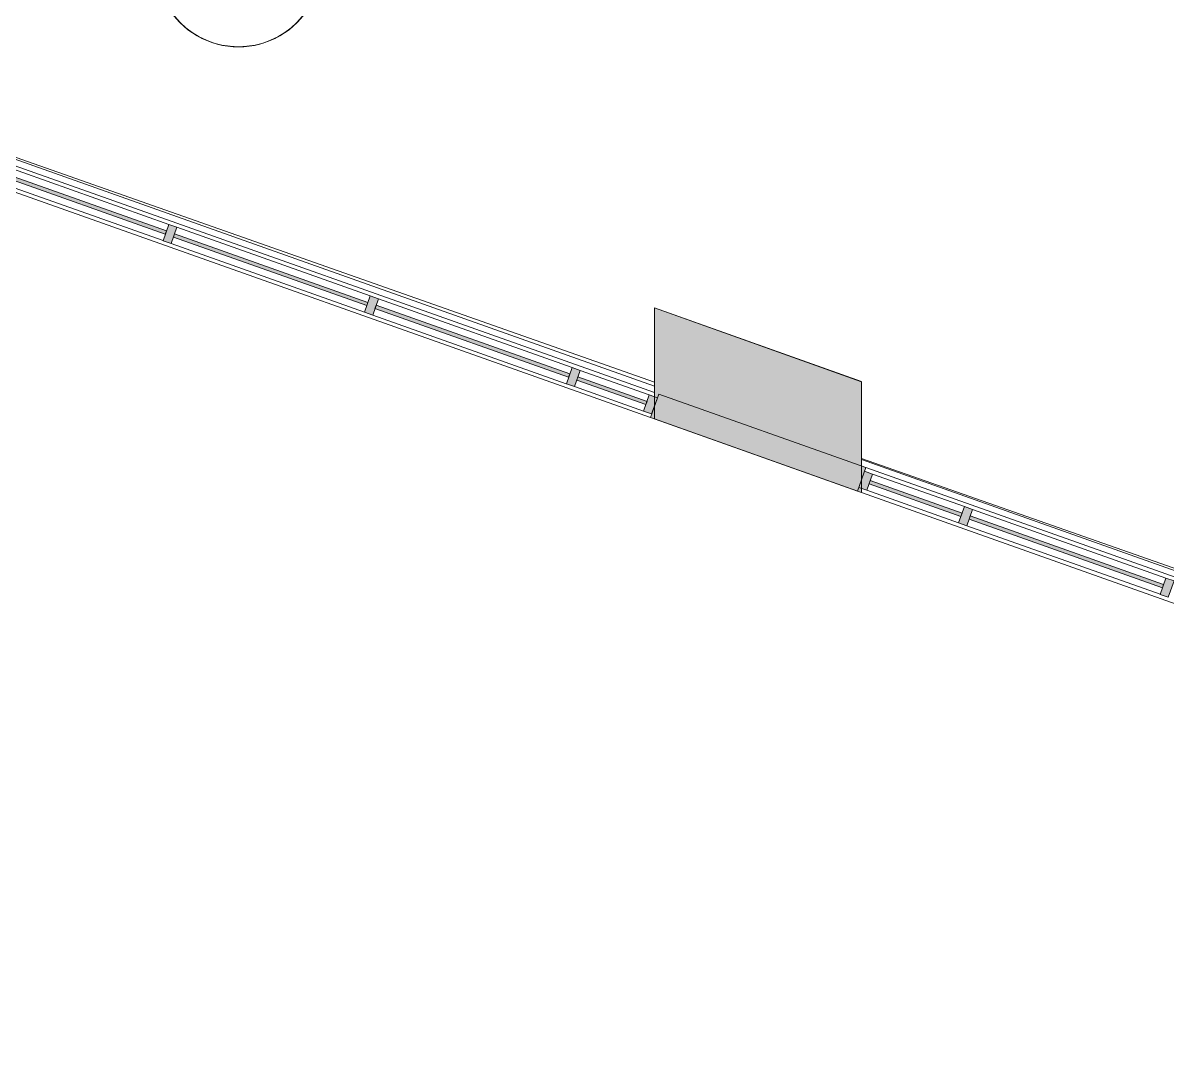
# Model space of a CAD drawing. Header units: inches. Extents: x -2332 to 1043, y -456 to 2193.
# Drawn here: x -1121.6 to -789.9, y 49.4 to 347.9 of the extents above; entities that cross this region are included whole.
import ezdxf

# ---------------------------------------------------------------- set-up
doc = ezdxf.new("R2010")
doc.units = ezdxf.units.IN
doc.header["$MEASUREMENT"] = 0
for name, color, linetype, lineweight in [('5033_00_7th-9th Floors_Updated_dwg', 8, 'Continuous', 9), ('A-CLNG', 13, 'Continuous', 13), ('A-COLS', 52, 'Continuous', 13), ('A-GLAZ-CURT', 52, 'Continuous', 13), ('A-GLAZ-CWMG', 51, 'Continuous', 13), ('A-WALL-PATT', 111, 'Continuous', 13), ('COLUMN', 7, 'Continuous', 9), ('E-LITE-EQPM', 33, 'Continuous', 9), ('GLAZ EXIST2', 7, 'Continuous', 9), ('I-WALL', 2, 'Continuous', 13)]:
    doc.layers.add(name, color=color, linetype=linetype, lineweight=lineweight)

# ---------------------------------------------------------------- blocks, each defined once
blk = doc.blocks.new('5033_00_7th-9th Floors_Updated_dwg_column casing-9774975-7TH FLOOR REFLECTED CEILING PLAN')
at = {"layer": 'COLUMN'}
blk.add_line((-1397.06, -232.99), (-1457.08, -211.6), dxfattribs=at)
blk = doc.blocks.new('5033_00_7th-9th Floors_Updated_dwg-8585573-7TH FLOOR REFLECTED CEILING PLAN')
at = {"layer": 'GLAZ EXIST2'}
for p, q in [((-938.5, 63.78), (-1226.05, 164.89)), ((-590.02, -59.74), (-878.47, 41.69))]:
    blk.add_line(p, q, dxfattribs=at)
blk.add_blockref('5033_00_7th-9th Floors_Updated_dwg_column casing-9774975-7TH FLOOR REFLECTED CEILING PLAN', (518.58, 296.92))
blk.add_blockref('5033_00_7th-9th Floors_Updated_dwg_column casing-9774975-7TH FLOOR REFLECTED CEILING PLAN', (518.58, 296.92))
blk = doc.blocks.new('Columns 1 - Columns 1-7118049-7TH FLOOR REFLECTED CEILING PLAN')
at = {"layer": 'A-COLS', "lineweight": 9}
h = blk.add_hatch(color=7, dxfattribs=at)
h.paths.add_polyline_path([(862, -405.11), (861.98, -372.97), (801.98, -351.58), (801.98, -383.71), (861.95, -405.09)], flags=0)
h.paths.add_polyline_path([(992.59, -377), (1004.95, -376.98), (1004.95, -365), (986.95, -365), (986.95, -377), (991.45, -377)], flags=0)
h.paths.add_polyline_path([(514, -281.76), (514, -249.63), (453.98, -228.24), (453.98, -260.37), (513.95, -281.74)], flags=0)
h.paths.add_polyline_path([(166, -158.41), (166, -126.28), (105.98, -104.89), (105.98, -137.02), (165.95, -158.39)], flags=0)
h.paths.add_polyline_path([(-182, -35.06), (-182, -2.93), (-242.02, 18.46), (-242.02, -13.67), (-182.05, -35.04)], flags=0)
h.paths.add_polyline_path([(-1982.09, 88.27), (-1922.03, 109.69), (-1922.03, 140.32), (-1982.09, 118.92), (-1982.06, 97), (-1976.88, 98.83), (-1974.21, 91.29), (-1982.09, 88.5), (-1982.09, 88.41)], flags=0)
h.paths.add_polyline_path([(-530, 88.28), (-530, 120.42), (-590.02, 141.81), (-590.02, 109.68), (-530.05, 88.3)], flags=0)
h.paths.add_polyline_path([(829.27, 109), (843.95, 109.02), (843.91, 133), (819.95, 133), (819.95, 109), (828.45, 109)], flags=0)
h.paths.add_polyline_path([(991.45, 115), (1004.95, 115.02), (1004.95, 127), (986.95, 127), (986.95, 115), (990.95, 115)], flags=0)
h.paths.add_polyline_path([(-1634.06, 211.7), (-1574.03, 233.05), (-1574.03, 264.36), (-1634.06, 242.96), (-1634.06, 211.72)], flags=0)
h.paths.add_polyline_path([(-878.47, 211.8), (-878.47, 243.93), (-938.5, 265.32), (-938.5, 233.19), (-878.52, 211.82)], flags=0)
h.paths.add_polyline_path([(483.3, 232), (495.95, 232), (495.95, 256), (472.03, 256), (472.03, 232), (482.96, 232)], flags=0)
h.paths.add_polyline_path([(-1286.05, 334.98), (-1268.05, 341.39), (-1268.05, 345.6), (-1256.05, 349.87), (-1244.05, 345.6), (-1244.05, 341.38), (-1226.05, 335.02), (-1226.06, 367), (-1256.05, 377.69), (-1286.05, 367), (-1286.05, 335.02)], flags=0)
h.paths.add_polyline_path([(-2021.16, 351.64), (-2013.01, 374.21), (-2035.58, 382.36), (-2043.73, 359.79), (-2023.91, 352.63)], flags=0)
h.paths.add_polyline_path([(-208.32, 478), (-200.03, 478), (-200.03, 502), (-219.79, 502), (-224.03, 490.27), (-224.03, 478), (-210.67, 478)], flags=0)
h.paths.add_polyline_path([(-224.03, 501.32), (-223.78, 502), (-224.03, 502)], flags=0)
h.paths.add_polyline_path([(-559.03, 601), (-548.03, 601), (-548.03, 625), (-569.15, 625), (-572.03, 617.05), (-572.03, 601)], flags=0)
h.paths.add_polyline_path([(472.2, 601), (496.2, 601), (496.2, 625), (472.2, 625)], flags=0)
h.paths.add_polyline_path([(831.97, 601.06), (843.95, 601.08), (843.91, 625.06), (819.95, 625.06), (819.95, 601.06), (831.95, 601.06)], flags=0)
h.paths.add_polyline_path([(993.74, 607.06), (1004.95, 607.08), (1004.95, 619.06), (986.95, 619.06), (986.95, 607.06), (991.45, 607.06)], flags=0)
h.paths.add_polyline_path([(-1887.92, 720.64), (-1879.77, 743.21), (-1902.34, 751.36), (-1910.49, 728.79), (-1893.62, 722.69)], flags=0)
h.paths.add_polyline_path([(-903.4, 724), (-896.03, 724), (-896.03, 748), (-920.67, 748), (-920.67, 724), (-910.74, 724)], flags=0)
h.paths.add_polyline_path([(-1610.23, 724), (-1592.03, 724), (-1592.03, 748), (-1616.03, 748), (-1616.03, 724), (-1612.44, 724)], flags=0)
h.paths.add_polyline_path([(-1843.5, 843.64), (-1835.35, 866.21), (-1857.93, 874.36), (-1866.08, 851.79), (-1845.52, 844.36)], flags=0)
h.paths.add_polyline_path([(490.72, 847), (496.2, 847), (496.2, 871), (472.2, 871), (472.2, 847), (477.69, 847)], flags=0)
h.paths.add_polyline_path([(-1612.44, 847), (-1574.05, 847.02), (-1574.06, 871), (-1616.19, 871), (-1616.19, 847)], flags=0)
h.paths.add_polyline_path([(-1243.86, 847.03), (-1243.86, 871), (-1268.03, 871), (-1268.03, 847.03)], flags=0)
h.paths.add_polyline_path([(841.98, 1093), (843.95, 1093.02), (843.91, 1117), (819.95, 1117), (819.95, 1093), (835.45, 1093)], flags=0)
h.paths.add_polyline_path([(495.42, 1093), (495.95, 1093), (495.95, 1117), (471.83, 1117), (471.83, 1093), (495.41, 1093)], flags=0)
h.paths.add_polyline_path([(-1616.3, 1093.21), (-1592.35, 1093.21), (-1592.35, 1117.25), (-1616.3, 1117.25), (-1616.3, 1095.67)], flags=0)
h.paths.add_polyline_path([(-1268.29, 1093.21), (-1244.3, 1093.21), (-1244.3, 1117.25), (-1268.29, 1117.25)], flags=0)
h.paths.add_polyline_path([(991.33, 1099), (1004.95, 1099.02), (1004.95, 1111), (986.95, 1111), (986.95, 1099), (991.2, 1099)], flags=0)
h.paths.add_polyline_path([(-1268.22, 1339.25), (-1244.3, 1339.25), (-1244.3, 1363.25), (-1268.3, 1363.25), (-1268.3, 1339.25)], flags=0)
h.paths.add_polyline_path([(-1616.3, 1339.25), (-1592.3, 1339.25), (-1592.3, 1363.25), (-1616.3, 1363.25), (-1616.3, 1341.67)], flags=0)
h.paths.add_polyline_path([(484, 1462.86), (495.95, 1462.86), (495.95, 1486.86), (471.95, 1486.86), (471.95, 1462.86), (483.85, 1462.86)], flags=0)
h.paths.add_polyline_path([(801.95, 1567), (861.95, 1588.4), (861.95, 1619.14), (850.07, 1619.14), (850, 1619.04), (849.95, 1619.16), (849.95, 1622.86), (801.95, 1605.75), (801.95, 1567.02)], flags=0)
h.paths.add_polyline_path([(-1607.55, 1585.02), (-1592.05, 1585.02), (-1592.05, 1609.02), (-1616.05, 1609.02), (-1616.05, 1585.02)], flags=0)
h.paths.add_polyline_path([(-1256.44, 1585.27), (-1244.3, 1585.27), (-1244.3, 1609.27), (-1268.3, 1609.27), (-1268.3, 1585.27), (-1256.86, 1585.27)], flags=0)
h.paths.add_polyline_path([(-1654.55, 1731.02), (-1654.55, 1776.02), (-1678.05, 1776.02), (-1678.05, 1772.52), (-1658.05, 1772.52), (-1658.05, 1734.52), (-1678.05, 1734.52), (-1678.05, 1731.02), (-1658.05, 1731.02)], flags=0)
h.paths.add_polyline_path([(122.95, 1827.02), (148.95, 1827.02), (148.95, 1853.02), (122.95, 1853.02), (122.95, 1829.42)], flags=0)
h.paths.add_polyline_path([(496.95, 1827.02), (496.95, 1853.02), (470.95, 1853.02), (470.95, 1827.02)], flags=0)
h.paths.add_polyline_path([(-921.05, 1827.02), (-895.05, 1827.02), (-895.05, 1853.02), (-921.05, 1853.02), (-921.05, 1829.42)], flags=0)
h.paths.add_polyline_path([(-572.04, 1827.02), (-547.04, 1827.02), (-547.04, 1853.02), (-573.04, 1853.02), (-573.04, 1827.02)], flags=0)
h.paths.add_polyline_path([(-199.03, 1827.04), (-199.03, 1853.03), (-225.05, 1853.03), (-225.05, 1827.04), (-200.04, 1827.04)], flags=0)
h.paths.add_polyline_path([(-1592.3, 1828.27), (-1592.3, 1852.27), (-1600.05, 1852.27), (-1600.05, 2104.82), (-1574.05, 2104.82), (-1574.05, 2138.82), (-1608.05, 2138.82), (-1608.05, 1852.27), (-1616.3, 1852.27), (-1616.3, 1828.27)], flags=0)
h.paths.add_polyline_path([(-1244.3, 1828.27), (-1244.3, 1852.27), (-1268.3, 1852.27), (-1268.3, 1828.27)], flags=0)
h.paths.add_polyline_path([(-1678.05, 1836.02), (-1620.8, 1836.02), (-1620.8, 1844.02), (-1678.05, 1844.02)], flags=0)
h.paths.add_polyline_path([(831.95, 2100.07), (861.95, 2100.07), (861.95, 2138.82), (801.95, 2138.82), (801.95, 2110.02), (831.95, 2110.02), (831.95, 2104.31)], flags=0)
h.paths.add_polyline_path([(-878.05, 2104.79), (-878.05, 2138.82), (-938.13, 2138.82), (-938.13, 2104.79)], flags=0)
h.paths.add_polyline_path([(-1286.03, 2104.81), (-1225.94, 2104.81), (-1225.94, 2138.82), (-1286.03, 2138.82)], flags=0)
h.paths.add_polyline_path([(454.05, 2104.82), (513.95, 2104.82), (513.95, 2138.82), (454.05, 2138.82)], flags=0)
h.paths.add_polyline_path([(-181.82, 2104.82), (-181.82, 2138.82), (-242.05, 2138.82), (-242.05, 2104.82)], flags=0)
h.paths.add_polyline_path([(-590.05, 2104.82), (-530.05, 2104.82), (-530.05, 2138.82), (-590.05, 2138.82)], flags=0)
h.paths.add_polyline_path([(165.96, 2104.82), (165.96, 2138.82), (105.95, 2138.82), (105.95, 2104.82)], flags=0)
at = {"layer": 'A-COLS', "color": 8, "lineweight": 20}
for p, q in [((-938.5, 233.19), (-938.5, 265.32)), ((-938.5, 265.32), (-878.47, 243.93)), ((-878.47, 243.93), (-878.47, 211.8)), ((-878.47, 211.8), (-938.5, 233.19))]:
    blk.add_line(p, q, dxfattribs=at)
blk = doc.blocks.new('System Panel - Glazed-7506558-7TH FLOOR REFLECTED CEILING PLAN')
at = {"layer": 'A-GLAZ-CURT', "lineweight": 9}
blk.add_hatch(color=7, dxfattribs=at).paths.add_polyline_path([(-10.63, 0.5), (-10.63, -0.5), (10.63, -0.5), (10.63, 0.5), (-1.47, 0.5)], flags=0)
at = {"layer": 'A-GLAZ-CURT', "color": 8, "lineweight": 20}
for p, q in [((-10.63, -0.5), (-10.63, 0.5)), ((-10.63, 0.5), (10.63, 0.5)), ((10.63, 0.5), (10.63, -0.5)), ((10.63, -0.5), (-10.63, -0.5))]:
    blk.add_line(p, q, dxfattribs=at)
blk = doc.blocks.new('System Panel - Glazed-7506542-7TH FLOOR REFLECTED CEILING PLAN')
at = {"layer": 'A-GLAZ-CURT', "lineweight": 9}
blk.add_hatch(color=7, dxfattribs=at).paths.add_polyline_path([(-29.75, 0.5), (-29.75, -0.5), (29.75, -0.5), (29.75, 0.5)], flags=0)
at = {"layer": 'A-GLAZ-CURT', "color": 8, "lineweight": 20}
for p, q in [((-29.75, -0.5), (-29.75, 0.5)), ((-29.75, 0.5), (29.75, 0.5)), ((29.75, 0.5), (29.75, -0.5)), ((29.75, -0.5), (-29.75, -0.5))]:
    blk.add_line(p, q, dxfattribs=at)
blk = doc.blocks.new('System Panel - Glazed-7506554-7TH FLOOR REFLECTED CEILING PLAN')
at = {"layer": 'A-GLAZ-CURT', "lineweight": 9}
blk.add_hatch(color=7, dxfattribs=at).paths.add_polyline_path([(-29.79, 0.5), (-29.79, -0.5), (29.79, -0.5), (29.79, 0.5), (17.14, 0.5)], flags=0)
at = {"layer": 'A-GLAZ-CURT', "color": 8, "lineweight": 20}
for p, q in [((-29.79, -0.5), (-29.79, 0.5)), ((-29.79, 0.5), (29.79, 0.5)), ((29.79, 0.5), (29.79, -0.5)), ((29.79, -0.5), (-29.79, -0.5))]:
    blk.add_line(p, q, dxfattribs=at)
blk = doc.blocks.new('System Panel - Glazed-7506537-7TH FLOOR REFLECTED CEILING PLAN')
at = {"layer": 'A-GLAZ-CURT', "lineweight": 9}
blk.add_hatch(color=7, dxfattribs=at).paths.add_polyline_path([(-14.13, 0.5), (-14.13, -0.5), (14.13, -0.5), (14.13, 0.5), (5.9, 0.5)], flags=0)
at = {"layer": 'A-GLAZ-CURT', "color": 8, "lineweight": 20}
for p, q in [((-14.13, -0.5), (-14.13, 0.5)), ((-14.13, 0.5), (14.13, 0.5)), ((14.13, 0.5), (14.13, -0.5)), ((14.13, -0.5), (-14.13, -0.5))]:
    blk.add_line(p, q, dxfattribs=at)
blk = doc.blocks.new('Rectangular Mullion - 2_5_ x 5_ rectangular-7506556-7TH FLOOR REFLECTED CEILING PLAN')
at = {"layer": 'A-GLAZ-CWMG', "lineweight": 9}
for p, q in [((-940.01, 240.12), (-960.04, 247.22)), ((-941.68, 235.41), (-961.71, 242.51))]:
    blk.add_line(p, q, dxfattribs=at)
blk = doc.blocks.new('Rectangular Mullion - 2_5_ x 5_ rectangular-7506550-7TH FLOOR REFLECTED CEILING PLAN')
at = {"layer": 'A-GLAZ-CWMG', "lineweight": 9}
for p, q in [((-962.4, 248.06), (-1018.55, 267.96)), ((-964.07, 243.35), (-1020.22, 263.25))]:
    blk.add_line(p, q, dxfattribs=at)
blk = doc.blocks.new('Rectangular Mullion - 2_5_ x 5_ rectangular-7506540-7TH FLOOR REFLECTED CEILING PLAN')
at = {"layer": 'A-GLAZ-CWMG', "lineweight": 9}
for p, q in [((-1020.91, 268.8), (-1076.99, 288.68)), ((-1022.58, 264.09), (-1078.66, 283.96))]:
    blk.add_line(p, q, dxfattribs=at)
blk = doc.blocks.new('Rectangular Mullion - 2_5_ x 5_ rectangular-7506536-7TH FLOOR REFLECTED CEILING PLAN')
at = {"layer": 'A-GLAZ-CWMG', "lineweight": 9}
blk.add_hatch(color=7, dxfattribs=at).paths.add_polyline_path([(-1.25, -2.5), (-1.25, 2.5), (1.25, 2.5), (1.25, -2.5), (-0.52, -2.5)], flags=0)
at = {"layer": 'A-GLAZ-CWMG', "color": 8, "lineweight": 20}
for p, q in [((1.25, 2.5), (-1.25, 2.5)), ((-1.25, 2.5), (-1.25, -2.5)), ((1.25, -2.5), (1.25, 2.5)), ((-1.25, -2.5), (1.25, -2.5))]:
    blk.add_line(p, q, dxfattribs=at)
blk = doc.blocks.new('Rectangular Mullion - 2_5_ x 5_ rectangular-7506559-7TH FLOOR REFLECTED CEILING PLAN')
at = {"layer": 'A-GLAZ-CWMG', "lineweight": 9}
blk.add_hatch(color=7, dxfattribs=at).paths.add_polyline_path([(0, -2.5), (0, -0.01), (-0.89, 2.5), (-2.5, 2.5), (-2.5, -2.5), (-0.4, -2.5)], flags=0)
at = {"layer": 'A-GLAZ-CWMG', "color": 8, "lineweight": 20}
for p, q in [((-2.5, 2.5), (0, 2.5)), ((-2.5, -2.5), (-2.5, 2.5)), ((0, 2.5), (0, -2.5)), ((0, -2.5), (-2.5, -2.5))]:
    blk.add_line(p, q, dxfattribs=at)
blk = doc.blocks.new('Rectangular Mullion - 2_5_ x 5_ rectangular-7506533-7TH FLOOR REFLECTED CEILING PLAN')
at = {"layer": 'A-GLAZ-CWMG', "lineweight": 9}
for p, q in [((-1196.22, 330.94), (-1222.85, 340.38)), ((-1197.89, 326.22), (-1224.52, 335.66))]:
    blk.add_line(p, q, dxfattribs=at)
blk = doc.blocks.new('Rectangular Mullion - 2_5_ x 5_ rectangular-7506530-7TH FLOOR REFLECTED CEILING PLAN')
at = {"layer": 'A-GLAZ-CWMG', "lineweight": 9}
blk.add_hatch(color=7, dxfattribs=at).paths.add_polyline_path([(-2.5, -2.5), (-2.5, 2.5), (0, 2.5), (0, -0.01), (-0.88, -2.5), (-2.17, -2.5)], flags=0)
at = {"layer": 'A-GLAZ-CWMG', "color": 8, "lineweight": 20}
for p, q in [((0, 2.5), (-2.5, 2.5)), ((-2.5, 2.5), (-2.5, -2.5)), ((0, -2.5), (0, 2.5)), ((-2.5, -2.5), (0, -2.5))]:
    blk.add_line(p, q, dxfattribs=at)
blk = doc.blocks.new('ROUND LIGHT - Type A_ATL3 Pendant - 48_-7968584-7TH FLOOR REFLECTED CEILING PLAN')
at = {"layer": 'E-LITE-EQPM'}
for centre, radius, start, end in [((-0.02, -0.01), 24, 360, 180), ((0, -0.01), 24, 360, 180), ((0, -0.01), 23.95, 0, 180), ((-0.02, -0.01), 24, 180, 360), ((0, -0.01), 24, 180, 360), ((0, -0.01), 23.95, 180, 360)]:
    blk.add_arc(centre, radius, start, end, dxfattribs=at)

msp = doc.modelspace()

# ---------------------------------------------------------------- hatches: boundary and pattern name
at = {"layer": 'A-WALL-PATT', "lineweight": 9}
h = msp.add_hatch(color=7, dxfattribs=at)
h.paths.add_polyline_path([(998.45426, -453.45337), (998.45426, -449.61444), (997.24543, -453.0249), (997.87565, -453.24828)], flags=0)
h.paths.add_polyline_path([(852.47287, -401.71058), (801.97804, -383.69481), (801.97804, -379.98552), (800.77288, -383.38563), (844.003, -398.70845)], flags=0)
h.paths.add_polyline_path([(862.003, -401.26126), (863.21994, -397.82791), (862.003, -397.39656), (862.003, -398.52912)], flags=0)
h.paths.add_polyline_path([(504.53487, -278.3847), (453.97804, -260.34683), (453.97804, -256.63755), (452.77284, -260.03776), (503.74775, -278.10571)], flags=0)
h.paths.add_polyline_path([(514.003, -277.91329), (515.21991, -274.48004), (514.003, -274.04871), (514.003, -274.48004)], flags=0)
h.paths.add_polyline_path([(156.62181, -155.06767), (105.97804, -136.99881), (105.97804, -133.28957), (104.7728, -136.6899), (148.003, -152.01275)], flags=0)
h.paths.add_polyline_path([(166.003, -154.56531), (167.21987, -151.13218), (166.003, -150.70086), (166.003, -151.13218)], flags=0)
h.paths.add_polyline_path([(-191.31619, -31.74179), (-242.02196, -13.65084), (-242.02196, -9.9416), (-243.22724, -13.34203), (-199.997, -28.6649)], flags=0)
h.paths.add_polyline_path([(-181.997, -31.21734), (-180.78017, -27.78431), (-181.997, -27.35301), (-181.997, -27.78431)], flags=0)
h.paths.add_polyline_path([(-539.2542, 91.58409), (-590.02196, 109.69713), (-590.02196, 113.40637), (-591.22728, 110.00583), (-547.997, 94.68295)], flags=0)
h.paths.add_polyline_path([(-529.997, 92.13063), (-528.78021, 95.56355), (-529.997, 95.99484), (-529.997, 95.56355)], flags=0)
h.paths.add_polyline_path([(-887.69128, 215.08686), (-938.49616, 233.21314), (-938.49616, 236.92242), (-939.70151, 233.52177), (-896.47119, 218.19888)], flags=0)
h.paths.add_polyline_path([(-878.47119, 215.64668), (-877.25444, 219.07949), (-878.47119, 219.51077), (-878.47119, 219.07949)], flags=0)
h.paths.add_polyline_path([(-1226.04574, 338.84375), (-1224.82899, 342.27655), (-1226.04574, 342.70782), (-1226.04574, 341.2081)], flags=0)

# ---------------------------------------------------------------- linework, layer by layer
at = {"layer": 'A-CLNG'}
for p, q in [((-938.49616, 242.67216), (-1226.04574, 344.5935)), ((-590.02196, 119.15624), (-878.47119, 221.39645))]:
    msp.add_line(p, q, dxfattribs=at)
at = {"layer": 'I-WALL', "lineweight": 9}
for p, q in [((-938.49616, 240.78649), (-1224.82899, 342.27655)), ((-1226.04574, 335.01587), (-939.70151, 233.52177)), ((-590.02196, 117.27056), (-877.25444, 219.07949)), ((-878.47119, 211.81882), (-591.22728, 110.00583))]:
    msp.add_line(p, q, dxfattribs=at)
at = {"layer": 'I-WALL', "color": 8, "lineweight": 20}
for p, q in [((-939.70151, 233.52177), (-937.27941, 240.35521)), ((-937.27941, 240.35521), (-877.25444, 219.07949)), ((-879.67654, 212.24605), (-939.70151, 233.52177)), ((-877.25444, 219.07949), (-879.67654, 212.24605))]:
    msp.add_line(p, q, dxfattribs=at)

# ---------------------------------------------------------------- block references
at = {"layer": '5033_00_7th-9th Floors_Updated_dwg', "color": 7}
msp.add_blockref('5033_00_7th-9th Floors_Updated_dwg-8585573-7TH FLOOR REFLECTED CEILING PLAN', (0, 180.01878), dxfattribs=at)
at = {"layer": 'A-COLS', "lineweight": 9}
msp.add_blockref('Columns 1 - Columns 1-7118049-7TH FLOOR REFLECTED CEILING PLAN', (0, 0), dxfattribs=at)
at = {"layer": 'A-GLAZ-CURT', "lineweight": 9}
for name, p, rotation in [('System Panel - Glazed-7506542-7TH FLOOR REFLECTED CEILING PLAN', (-1108.22407, 297.09384), 160.4832378255215), ('System Panel - Glazed-7506542-7TH FLOOR REFLECTED CEILING PLAN', (-1049.78636, 276.38072), 160.4832378255215), ('System Panel - Glazed-7506554-7TH FLOOR REFLECTED CEILING PLAN', (-991.31178, 255.65453), 160.4832378255215), ('System Panel - Glazed-7506558-7TH FLOOR REFLECTED CEILING PLAN', (-950.86335, 241.31767), 160.4832378255215), ('System Panel - Glazed-7506537-7TH FLOOR REFLECTED CEILING PLAN', (-862.79792, 210.10239), 160.4832378255217), ('System Panel - Glazed-7506542-7TH FLOOR REFLECTED CEILING PLAN', (-819.08745, 194.60931), 160.4832378255217)]:
    msp.add_blockref(name, p, dxfattribs=dict(at, rotation=rotation))
at = {"layer": 'A-GLAZ-CWMG', "lineweight": 9}
for name, p in [('Rectangular Mullion - 2_5_ x 5_ rectangular-7506540-7TH FLOOR REFLECTED CEILING PLAN', (-58.43772, 20.71312)), ('Rectangular Mullion - 2_5_ x 5_ rectangular-7506540-7TH FLOOR REFLECTED CEILING PLAN', (0, 0)), ('Rectangular Mullion - 2_5_ x 5_ rectangular-7506550-7TH FLOOR REFLECTED CEILING PLAN', (0, 0)), ('Rectangular Mullion - 2_5_ x 5_ rectangular-7506556-7TH FLOOR REFLECTED CEILING PLAN', (0, 0)), ('Rectangular Mullion - 2_5_ x 5_ rectangular-7506533-7TH FLOOR REFLECTED CEILING PLAN', (347.57434, -123.19766)), ('Rectangular Mullion - 2_5_ x 5_ rectangular-7506540-7TH FLOOR REFLECTED CEILING PLAN', (230.69891, -81.77141))]:
    msp.add_blockref(name, p, dxfattribs=at)
at = {"layer": 'A-GLAZ-CWMG', "lineweight": 9, "extrusion": (0, 0, -1)}
for name, p, rotation in [('Rectangular Mullion - 2_5_ x 5_ rectangular-7506536-7TH FLOOR REFLECTED CEILING PLAN', (1079.00521, 286.73728), 19.51676217447854), ('Rectangular Mullion - 2_5_ x 5_ rectangular-7506536-7TH FLOOR REFLECTED CEILING PLAN', (1020.5675, 266.02416), 19.51676217447854), ('Rectangular Mullion - 2_5_ x 5_ rectangular-7506536-7TH FLOOR REFLECTED CEILING PLAN', (962.05606, 245.2849), 19.51676217447854), ('Rectangular Mullion - 2_5_ x 5_ rectangular-7506530-7TH FLOOR REFLECTED CEILING PLAN', (878.46771, 215.65651), 19.51676217447835), ('Rectangular Mullion - 2_5_ x 5_ rectangular-7506536-7TH FLOOR REFLECTED CEILING PLAN', (848.30631, 204.96587), 19.51676217447835), ('Rectangular Mullion - 2_5_ x 5_ rectangular-7506536-7TH FLOOR REFLECTED CEILING PLAN', (789.86859, 184.25275), 19.51676217447835)]:
    msp.add_blockref(name, p, dxfattribs=dict(at, rotation=rotation))
at = {"layer": 'A-GLAZ-CWMG', "lineweight": 9, "rotation": 340.4832378255215}
msp.add_blockref('Rectangular Mullion - 2_5_ x 5_ rectangular-7506559-7TH FLOOR REFLECTED CEILING PLAN', (-938.49246, 236.93284), dxfattribs=at)
at = {"layer": 'E-LITE-EQPM', "extrusion": (0, 0, -1), "rotation": 180}
msp.add_blockref('ROUND LIGHT - Type A_ATL3 Pendant - 48_-7968584-7TH FLOOR REFLECTED CEILING PLAN', (1059.13121, 364.93947), dxfattribs=at)

doc.saveas('drawing.dxf')
